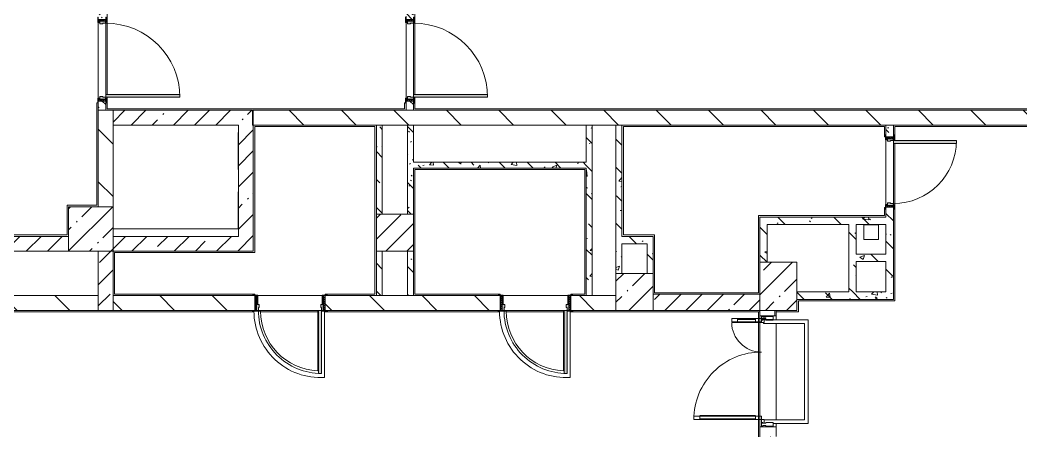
# Model space of a CAD drawing. Header units: millimetres. Extents: x -7229 to 196340, y -8553 to 29000.
# Drawn here: x 65505 to 79000, y 9275 to 14818 of the extents above; entities that cross this region are included whole.
import ezdxf

# ---------------------------------------------------------------- set-up
doc = ezdxf.new("R2010")
doc.units = ezdxf.units.MM
doc.linetypes.add('200_ШТРИХ__ш1_п0_6_', pattern=[800, 500, -300])
for name, color, linetype, lineweight, true_color in [('A-DETL-GENF-2', 7, 'Continuous', 5, 0xaaaaaa), ('A-DOOR-3', 7, 'Continuous', 5, 0xe2e2e2), ('A-DOOR-4', 7, 'Continuous', 5, 0xaaaaaa), ('A-DOOR-FRAM-2', 7, 'Continuous', 5, 0xe2e2e2), ('A-DOOR-FRAM-3', 7, 'Continuous', 5, 0xaaaaaa), ('A-FLOR-2', 7, 'Continuous', 5, 0xaaaaaa), ('I-WALL-3', 7, 'Continuous', 5, 0x787878)]:
    doc.layers.add(name, color=color, linetype=linetype, lineweight=lineweight, true_color=true_color)
for name, color, linetype, lineweight in [('A-DETL-MBND-1', 7, '200_ШТРИХ__ш1_п0_6_', 9), ('A-GLAZ-CWMG', 7, 'Continuous', 5), ('A-WALL-1', 7, 'Continuous', 9), ('I-WALL', 7, 'Continuous', 5), ('S-COLS', 7, 'Continuous', 5)]:
    doc.layers.add(name, color=color, linetype=linetype, lineweight=lineweight)
pattern_1 = [(45, (0, 0), (-285.1231, 285.1231), []), (45, (285.12, 0), (-285.1231, 285.1231), [504.031, -100.806, 16.764, -84.042])]
pattern_2 = [(135, (0, 0), (-377.1708, -377.1708), [533.4, -88.9, 17.78, -88.9]), (135, (0, 376.94), (-377.1708, -377.1708), []), (50, (0, 0), (637.6445, -55.7866), [66.675, -733.425]), (355, (0, 0), (-123.3494, 668.699), [53.34, -586.74]), (100.451, (53.14, -4.65), (514.299, 612.908), [56.665, -623.315]), (46.184, (0, 177.8), (948.7764, -147.15), [100.012, -1100.137]), (96.636, (79.1, 165.5), (830.909, 865.997), [84.998, -934.973]), (351.184, (0, 177.8), (830.918, 865.988), [80.01, -880.11]), (21, (88.9, 133.35), (530.6506, -357.9283), [66.675, -733.425]), (326, (88.9, 133.35), (216.308, 644.6585), [53.34, -586.74]), (71.451, (133.1, 103.5), (746.9596, 286.7243), [56.665, -623.315]), (37.5, (0, 0), (10.8105, 295.9426), [16.764, -562.864, 16.764, -578.866, -588.962]), (37.5, (0, 0), (10.8105, 295.9426), [-1175.258, 16.764, -572.198]), (7.5, (0, 0), (233.8692, 350.6318), [16.764, -322.834, 16.764, -549.529, -224.472]), (7.5, (0, 0), (233.8692, 350.6318), [-905.891, 16.764, -207.708]), (327.5, (-198.25, 0), (474.5678, -20.0513), [16.764, -205.486, 16.764, -676.656, -920.115]), (327.5, (-198.25, 0), (474.5678, -20.0513), [-915.67, 16.764, -903.351]), (317.5, (-287.15, 0), (518.4522, 88.9934), [16.764, -272.161, 16.764, -443.738, -653.415]), (317.5, (-287.15, 0), (518.4522, 88.9934), [-749.427, 16.764, -636.651])]
pattern_3 = [(135, (1751.41, 114.685), (-14.14214, -14.14214), []), (225, (1751.41, 114.685), (14.14214, -14.14214), [])]
pattern_4 = [(45, (-371.384, 114.685), (-14.1421, 14.1421), []), (135, (-371.384, 114.685), (-14.1421, -14.1421), [])]
pattern_5 = [(135, (0, 0), (-353.5534, -353.5534), [])]

# ---------------------------------------------------------------- blocks, each defined once
blk = doc.blocks.new('BSC_Колонна _Прямоугольная - 600х600-23205240-1_2_3_птичка зашивка')
at = {"layer": 'S-COLS'}
h = blk.add_hatch(dxfattribs=at)
h.set_pattern_fill('FP_19', color=256, style=0, pattern_type=2)
h.set_pattern_definition([(45, (-66460, -12000), (-285.1231, 285.1231), []), (45, (-66174.88, -12000), (-285.1231, 285.1231), [504.031, -100.806, 16.764, -84.042])])
h.paths.add_polyline_path([(300, -300), (300, 300), (-300, 300), (-300, -300), (100, -300)])
for p, q in [((300, 300), (-300, 300)), ((-300, 300), (-300, -300)), ((300, -300), (300, 300)), ((-300, -300), (300, -300))]:
    blk.add_line(p, q, dxfattribs=at)
blk = doc.blocks.new('BSC_Колонна _Прямоугольная - 650х500-23287315-1_2_3_птичка зашивка')
at = {"layer": 'S-COLS'}
h = blk.add_hatch(dxfattribs=at)
h.set_pattern_fill('FP_65', color=256, style=0, pattern_type=2)
h.set_pattern_definition([(135, (11225, -75730), (-285.1231, -285.1231), []), (135, (11225, -75444.88), (-285.1231, -285.1231), [504.031, -100.806, 16.764, -84.042])])
h.paths.add_polyline_path([(325, 245), (325, 250), (-325, 250), (-325, -250), (325, -250), (325, 0)])
for p, q in [((325, 250), (-325, 250)), ((-325, 250), (-325, -250)), ((325, -250), (325, 250)), ((-325, -250), (325, -250))]:
    blk.add_line(p, q, dxfattribs=at)
blk = doc.blocks.new('BSC_Колонна _Прямоугольная - 500х500-V52-1_2_3_птичка зашивка')
at = {"layer": 'S-COLS'}
h = blk.add_hatch(dxfattribs=at)
h.set_pattern_fill('FP_66', color=256, style=0, pattern_type=2)
h.set_pattern_definition([(45, (-73790, -11150), (-285.1231, 285.1231), []), (45, (-73504.88, -11150), (-285.1231, 285.1231), [504.031, -100.806, 16.764, -84.042])])
h.paths.add_polyline_path([(250, -250), (250, 250), (-250, 250), (-250, -250), (-85, -250)])
for p, q in [((250, 250), (-250, 250)), ((-250, 250), (-250, -250)), ((250, -250), (250, 250)), ((-250, -250), (250, -250))]:
    blk.add_line(p, q, dxfattribs=at)
blk = doc.blocks.new('110_Дверь_СКБ_1Ст_Внутренняя1 - Д-11 1100x2100h_кладовые _все__ коридор _между помещениями блока столовой__ моечные _все_-32089444-1_2_3_птичка зашивка')
at = {"layer": 'A-DOOR-3'}
h = blk.add_hatch(color=256, dxfattribs=at)
h.paths.add_polyline_path([(512.5, -30), (537.5, -30), (537.5, 50), (512.5, 50), (512.5, 10), (502.5, 10), (502.5, -30)])
h.paths.add_polyline_path([(-477.5, -30), (-477.5, 10), (-487.5, 10), (-487.5, 50), (-512.5, 50), (-512.5, -30), (-487.5, -30)])
at = {"layer": 'A-DOOR-4'}
h = blk.add_hatch(dxfattribs=at)
h.set_pattern_fill('FP_35', color=256, style=0, pattern_type=2)
h.set_pattern_definition(pattern_3)
h.paths.add_polyline_path([(562.5, -50), (562.5, 50), (537.5, 50), (537.5, -50)])
at = {"layer": 'A-DOOR-FRAM-2'}
for points in [[(512.5, 50), (512.5, 1050), (472.5, 1050), (472.5, 50)], [(-512.5, 50), (-497.5, 50), (-497.5, 58), (-567.5, 58), (-567.5, 50), (-537.5, 50)], [(592.5, 50), (592.5, 58), (522.5, 58), (522.5, 50), (562.5, 50)], [(-567.5, -58), (-497.5, -58), (-497.5, -50), (-567.5, -50)], [(-497.5, -50), (-497.5, -30), (-512.5, -30), (-512.5, -50)], [(522.5, -50), (537.5, -50), (537.5, -30), (522.5, -30)], [(592.5, -58), (592.5, -50), (522.5, -50), (522.5, -58), (562.5, -58)]]:
    blk.add_hatch(color=256, dxfattribs=at).paths.add_polyline_path(points)
at = {"layer": 'A-DOOR-FRAM-3'}
h = blk.add_hatch(dxfattribs=at)
h.set_pattern_fill('FP_36', color=256, style=0, pattern_type=2)
h.set_pattern_definition(pattern_4)
h.paths.add_polyline_path([(-537.5, -50), (-512.5, -50), (-512.5, 50), (-537.5, 50)])
at = {"layer": 'A-DOOR-4'}
for p, q in [((512.5, 1050), (472.5, 1050)), ((472.5, 1050), (472.5, 50)), ((512.5, 50), (512.5, 1050)), ((472.5, 50), (512.5, 50))]:
    blk.add_line(p, q, dxfattribs=at)
blk.add_arc((512.5, 50), 1000, 90, 180, dxfattribs=at)
at = {"layer": 'A-DOOR-FRAM-3'}
for p, q in [((-497.5, 58), (-567.5, 58)), ((-567.5, 58), (-567.5, 50)), ((-567.5, 50), (-497.5, 50)), ((-512.5, 50), (-537.5, 50)), ((-537.5, 50), (-537.5, -50)), ((-487.5, 50), (-512.5, 50)), ((-512.5, 50), (-512.5, -30)), ((-512.5, -50), (-512.5, 50)), ((-497.5, 50), (-512.5, 50)), ((-512.5, 50), (-512.5, 49)), ((-512.5, 49), (-497.5, 49)), ((-497.5, 50), (-497.5, 58)), ((-497.5, 49), (-497.5, 50)), ((-487.5, 10), (-487.5, 50)), ((-477.5, 10), (-487.5, 10)), ((-477.5, -30), (-477.5, 10)), ((512.5, 10), (502.5, 10)), ((502.5, 10), (502.5, -30)), ((512.5, 50), (512.5, 10)), ((537.5, 50), (512.5, 50)), ((592.5, 58), (522.5, 58)), ((522.5, 58), (522.5, 50)), ((537.5, 50), (522.5, 50)), ((522.5, 50), (522.5, 49)), ((522.5, 50), (592.5, 50)), ((522.5, 49), (537.5, 49)), ((537.5, -30), (537.5, 50)), ((562.5, 50), (537.5, 50)), ((537.5, 50), (537.5, -50)), ((537.5, 49), (537.5, 50)), ((562.5, -50), (562.5, 50)), ((592.5, 50), (592.5, 58)), ((-497.5, -50), (-567.5, -50)), ((-567.5, -50), (-567.5, -58)), ((-567.5, -58), (-497.5, -58)), ((-537.5, -50), (-512.5, -50)), ((-512.5, -30), (-477.5, -30)), ((-497.5, -30), (-512.5, -30)), ((-512.5, -30), (-512.5, -50)), ((-512.5, -50), (-497.5, -50)), ((-497.5, -50), (-497.5, -30)), ((-497.5, -58), (-497.5, -50)), ((502.5, -30), (537.5, -30)), ((537.5, -30), (522.5, -30)), ((522.5, -30), (522.5, -50)), ((522.5, -50), (537.5, -50)), ((592.5, -50), (522.5, -50)), ((522.5, -50), (522.5, -58)), ((522.5, -58), (592.5, -58)), ((537.5, -50), (537.5, -30)), ((537.5, -50), (562.5, -50)), ((592.5, -58), (592.5, -50))]:
    blk.add_line(p, q, dxfattribs=at)
blk = doc.blocks.new('110_Дверь_СКБ_1Ст_Внутренняя1 - Д-7_п__950x2100h_Туалет EW30-32892359-1_2_3_птичка зашивка')
at = {"layer": 'A-DOOR-3'}
h = blk.add_hatch(color=256, dxfattribs=at)
h.paths.add_polyline_path([(462, 19), (462, 50), (437, 50), (437, 10), (427, 10), (427, -30), (462, -30), (462, -19)])
h.paths.add_polyline_path([(-403, -6), (-403, 10), (-413, 10), (-413, 50), (-438, 50), (-438, -30), (-403, -30)])
at = {"layer": 'A-DOOR-4'}
h = blk.add_hatch(dxfattribs=at)
h.set_pattern_fill('FP_33', color=256, style=0, pattern_type=2)
h.set_pattern_definition([(135, (1826.41, 114.685), (-14.14214, -14.14214), []), (225, (1826.41, 114.685), (14.14214, -14.14214), [])])
h.paths.add_polyline_path([(487, -50), (487, 50), (462, 50), (462, -50)])
at = {"layer": 'A-DOOR-FRAM-2'}
for points in [[(-373, 900), (-413, 900), (-413, 50), (-373, 50), (-373, 563)], [(-423, 50), (-423, 58), (-493, 58), (-493, 50), (-438, 50)], [(517, 58), (447, 56), (447, 50), (517, 50)], [(-423, -50), (-493, -50), (-493, -58), (-423, -58)], [(-423, -30), (-438, -30), (-438, -50), (-423, -50)], [(462, -30), (447, -30), (447, -50), (462, -50)], [(517, -50), (447, -50), (447, -58), (517, -58)]]:
    blk.add_hatch(color=256, dxfattribs=at).paths.add_polyline_path(points)
at = {"layer": 'A-DOOR-FRAM-3'}
h = blk.add_hatch(dxfattribs=at)
h.set_pattern_fill('FP_34', color=256, style=0, pattern_type=2)
h.set_pattern_definition([(45, (-296.384, 114.685), (-14.1421, 14.1421), []), (135, (-296.384, 114.685), (-14.1421, -14.1421), [])])
h.paths.add_polyline_path([(-438, -50), (-438, 50), (-463, 50), (-457, -50)])
at = {"layer": 'A-DOOR-4'}
for p, q in [((-413, 900), (-413, 50)), ((-373, 900), (-413, 900)), ((-373, 50), (-373, 900)), ((-413, 50), (-373, 50))]:
    blk.add_line(p, q, dxfattribs=at)
blk.add_arc((-413, 50), 850, 360, 90, dxfattribs=at)
at = {"layer": 'A-DOOR-FRAM-3'}
for p, q in [((-423, 58), (-493, 58)), ((-493, 58), (-493, 50)), ((-493, 50), (-423, 50)), ((-438, 50), (-463, 50)), ((-463, 50), (-463, -50)), ((-413, 50), (-438, 50)), ((-438, 50), (-438, -30)), ((-438, -50), (-438, 50)), ((-423, 50), (-438, 50)), ((-438, 50), (-438, 49)), ((-438, 49), (-423, 49)), ((-423, 50), (-423, 58)), ((-423, 49), (-423, 50)), ((-413, 10), (-413, 50)), ((-403, 10), (-413, 10)), ((-403, -30), (-403, 10)), ((437, 10), (427, 10)), ((427, 10), (427, -30)), ((437, 50), (437, 10)), ((462, 50), (437, 50)), ((517, 58), (447, 58)), ((447, 58), (447, 50)), ((462, 50), (447, 50)), ((447, 50), (447, 49)), ((447, 50), (517, 50)), ((447, 49), (462, 49)), ((462, -30), (462, 50)), ((487, 50), (462, 50)), ((462, 50), (462, -50)), ((462, 49), (462, 50)), ((487, -50), (487, 50)), ((517, 50), (517, 58)), ((-423, -50), (-493, -50)), ((-493, -50), (-493, -58)), ((-493, -58), (-423, -58)), ((-463, -50), (-438, -50)), ((-438, -30), (-403, -30)), ((-423, -30), (-438, -30)), ((-438, -30), (-438, -50)), ((-438, -50), (-423, -50)), ((-423, -50), (-423, -30)), ((-423, -58), (-423, -50)), ((427, -30), (462, -30)), ((462, -30), (447, -30)), ((447, -30), (447, -50)), ((447, -50), (462, -50)), ((517, -50), (447, -50)), ((447, -50), (447, -58)), ((447, -58), (517, -58)), ((462, -50), (462, -30)), ((462, -50), (487, -50)), ((517, -58), (517, -50))]:
    blk.add_line(p, q, dxfattribs=at)
blk = doc.blocks.new('Прямоугольный импост - Импост структурный с накладкой - 160мм Темный-32274804-1_2_3_птичка зашивка')
at = {"layer": 'A-GLAZ-CWMG'}
for p, q in [((-50, 40), (-50, 140)), ((-50, 140), (0, 140)), ((0, 140), (0, 40)), ((-40, 40), (-50, 40)), ((-50, -17), (-50, 0)), ((-50, 0), (-40, 0)), ((-40, 0), (-40, 40)), ((-10, 40), (-10, 0)), ((0, 40), (-10, 40)), ((-10, 0), (0, 0)), ((0, 0), (0, -17)), ((0, -17), (-50, -17))]:
    blk.add_line(p, q, dxfattribs=at)
blk = doc.blocks.new('Дверь_Витражная_остекление_ - ВВ-6 остекление-32274838-1_2_3_птичка зашивка')
at = {"layer": 'A-DETL-GENF-2'}
for p, q in [((-655, 930), (-610, 930)), ((-655, 930), (-655, 20)), ((-610, 930), (-655, 930)), ((-655, 930), (-655, 20)), ((-655, 850), (-610, 850)), ((-645, 850), (-645, 100)), ((-610, 930), (-610, 20)), ((-610, 20), (-610, 930)), ((-601, 850), (-601, 100)), ((705, 420), (660, 420)), ((660, 420), (660, 20)), ((705, 420), (660, 420)), ((660, 420), (660, 20)), ((705, 420), (705, 20)), ((705, 20), (705, 420)), ((651, 340), (651, 100)), ((705, 340), (660, 340)), ((695, 340), (695, 100)), ((-655, 100), (-610, 100)), ((-610, 20), (-655, 20)), ((-655, 20), (-610, 20)), ((705, 100), (660, 100))]:
    blk.add_line(p, q, dxfattribs=at)
at = {"layer": 'A-DOOR-4'}
for p, q in [((-655, 930), (-655, 20)), ((655, 420), (655, 20)), ((-655, 20), (-705, 20)), ((-705, 20), (-705, -20)), ((-655, -20), (-655, 20)), ((705, 20), (655, 20)), ((655, 20), (655, -20)), ((705, -20), (705, 20)), ((-705, -20), (-655, -20)), ((655, -20), (705, -20))]:
    blk.add_line(p, q, dxfattribs=at)
for centre, radius, start, end in [((-655, 20), 910, 360, 90), ((655, 20), 400, 90, 180)]:
    blk.add_arc(centre, radius, start, end, dxfattribs=at)
blk = doc.blocks.new('110_Дверь_СКБ_1Ст_Внутренняя1 - Д-17д _Д-9_ 950x2100h_ПУИ_ С_У персонала-24300662-1_2_3_птичка зашивка')
at = {"layer": 'A-DOOR-3'}
h = blk.add_hatch(color=256, dxfattribs=at)
h.paths.add_polyline_path([(462, 100), (437, 100), (437, 60), (427, 60), (427, 20), (462, 20)])
h.paths.add_polyline_path([(-423, 100), (-438, 100), (-438, 20), (-403, 20), (-403, 60), (-413, 60), (-413, 100)])
at = {"layer": 'A-DOOR-4'}
h = blk.add_hatch(dxfattribs=at)
h.set_pattern_fill('FP_41', color=256, style=0, pattern_type=2)
h.set_pattern_definition([(135, (1826.41, 164.685), (-14.14214, -14.14214), []), (225, (1826.41, 164.685), (14.14214, -14.14214), [])])
h.paths.add_polyline_path([(462, 100), (462, -100), (487, -100), (487, 100)])
at = {"layer": 'A-DOOR-FRAM-2'}
for points in [[(-413, 950), (-413, 100), (-373, 104), (-373, 950), (-401, 950)], [(-463, 108), (-493, 108), (-493, 100), (-423, 104), (-423, 108), (-454, 108)], [(-423, 20), (-438, 20), (-438, -100), (-423, -100)], [(491, 108), (447, 107), (447, 100), (517, 100), (517, 108), (497, 108)], [(462, 20), (447, 20), (447, -100), (462, -100)], [(-423, -100), (-493, -100), (-493, -108), (-423, -108)], [(462, -100), (447, -100), (447, -108), (517, -108), (517, -100), (487, -100)]]:
    blk.add_hatch(color=256, dxfattribs=at).paths.add_polyline_path(points)
at = {"layer": 'A-DOOR-FRAM-3'}
h = blk.add_hatch(dxfattribs=at)
h.set_pattern_fill('FP_42', color=256, style=0, pattern_type=2)
h.set_pattern_definition([(45, (-296.384, 164.685), (-14.1421, 14.1421), []), (135, (-296.384, 164.685), (-14.1421, -14.1421), [])])
h.paths.add_polyline_path([(-463, 100), (-463, -100), (-438, -100), (-438, 100)])
at = {"layer": 'A-DOOR-4'}
for p, q in [((-413, 950), (-413, 100)), ((-373, 950), (-413, 950)), ((-373, 100), (-373, 950)), ((-413, 100), (-373, 100))]:
    blk.add_line(p, q, dxfattribs=at)
blk.add_arc((-413, 100), 850, 360, 90, dxfattribs=at)
at = {"layer": 'A-DOOR-FRAM-3'}
for p, q in [((-423, 108), (-493, 108)), ((-493, 108), (-493, 100)), ((-493, 100), (-423, 100)), ((-438, 100), (-463, 100)), ((-463, 100), (-463, -100)), ((-413, 100), (-438, 100)), ((-438, 100), (-438, 20)), ((-438, -100), (-438, 100)), ((-423, 100), (-438, 100)), ((-438, 100), (-438, 99)), ((-438, 99), (-423, 99)), ((-438, 20), (-403, 20)), ((-423, 20), (-438, 20)), ((-438, 20), (-438, -100)), ((-423, 100), (-423, 108)), ((-423, 99), (-423, 100)), ((-423, -100), (-423, 20)), ((-413, 60), (-413, 100)), ((-403, 60), (-413, 60)), ((-403, 20), (-403, 60)), ((437, 60), (427, 60)), ((427, 60), (427, 20)), ((427, 20), (462, 20)), ((437, 100), (437, 60)), ((462, 100), (437, 100)), ((517, 108), (447, 108)), ((447, 108), (447, 100)), ((462, 100), (447, 100)), ((447, 100), (447, 99)), ((447, 100), (517, 100)), ((447, 99), (462, 99)), ((462, 20), (447, 20)), ((447, 20), (447, -100)), ((462, 20), (462, 100)), ((487, 100), (462, 100)), ((462, 100), (462, -100)), ((462, 99), (462, 100)), ((462, -100), (462, 20)), ((487, -100), (487, 100)), ((517, 100), (517, 108)), ((-423, -100), (-493, -100)), ((-493, -100), (-493, -108)), ((-493, -108), (-423, -108)), ((-463, -100), (-438, -100)), ((-438, -100), (-423, -100)), ((-423, -108), (-423, -100)), ((447, -100), (462, -100)), ((517, -100), (447, -100)), ((447, -100), (447, -108)), ((447, -108), (517, -108)), ((462, -100), (487, -100)), ((517, -108), (517, -100))]:
    blk.add_line(p, q, dxfattribs=at)
blk = doc.blocks.new('Прямоугольный импост - Импост структурный с накладкой - 160мм Темный-32274805-1_2_3_птичка зашивка')
at = {"layer": 'A-GLAZ-CWMG'}
for p, q in [((-25, 40), (-25, 140)), ((-25, 140), (25, 140)), ((25, 140), (25, 40)), ((-15, 40), (-25, 40)), ((-25, -17), (-25, 0)), ((-25, 0), (-15, 0)), ((-15, 0), (-15, 40)), ((15, 40), (15, 0)), ((25, 40), (15, 40)), ((15, 0), (25, 0)), ((25, 0), (25, -17)), ((25, -17), (-25, -17))]:
    blk.add_line(p, q, dxfattribs=at)
blk = doc.blocks.new('110_Дверь_СКБ_1Ст_Внутренняя1 - Д-12 EIW 1100x2100h_кладовые _все__ коридор _между помещениями блока столовой__ моечные _все_-32933558-1_2_3_птичка зашивка')
at = {"layer": 'A-DOOR-3'}
h = blk.add_hatch(color=256, dxfattribs=at)
h.paths.add_polyline_path([(537.5, -30), (537.5, 50), (512.5, 50), (512.5, 10), (502.5, 10), (502.5, -30), (512.5, -30)])
h.paths.add_polyline_path([(-477.5, 10), (-487.5, 10), (-487.5, 50), (-512.5, 50), (-512.5, -30), (-477.5, -30), (-477.5, -6)])
at = {"layer": 'A-DOOR-4'}
h = blk.add_hatch(dxfattribs=at)
h.set_pattern_fill('FP_35', color=256, style=0, pattern_type=2)
h.set_pattern_definition(pattern_3)
h.paths.add_polyline_path([(562.5, -50), (562.5, 50), (537.5, 50), (542.5, -50)])
at = {"layer": 'A-DOOR-FRAM-2'}
for points in [[(512.5, 863.5), (512.5, 1050), (472.5, 1050), (472.5, 50), (512.5, 50), (512.5, 704.8)], [(-497.5, 58), (-567.5, 58), (-562.5, 50), (-497.5, 50)], [(592.5, 58), (522.5, 58), (522.5, 50), (592.5, 50)], [(-497.5, -50), (-567.5, -50), (-562.5, -58), (-497.5, -58)], [(-497.5, -30), (-512.5, -30), (-512.5, -50), (-497.5, -50)], [(537.5, -30), (522.5, -30), (522.5, -50), (537.5, -50)], [(592.5, -50), (522.5, -50), (522.5, -58), (592.5, -58)]]:
    blk.add_hatch(color=256, dxfattribs=at).paths.add_polyline_path(points)
at = {"layer": 'A-DOOR-FRAM-3'}
h = blk.add_hatch(dxfattribs=at)
h.set_pattern_fill('FP_36', color=256, style=0, pattern_type=2)
h.set_pattern_definition(pattern_4)
h.paths.add_polyline_path([(-512.5, -50), (-512.5, 50), (-537.5, 50), (-537.5, -50)])
at = {"layer": 'A-DOOR-4'}
for p, q in [((512.5, 1050), (472.5, 1050)), ((472.5, 1050), (472.5, 50)), ((512.5, 50), (512.5, 1050)), ((472.5, 50), (512.5, 50))]:
    blk.add_line(p, q, dxfattribs=at)
blk.add_arc((512.5, 50), 1000, 90, 180, dxfattribs=at)
at = {"layer": 'A-DOOR-FRAM-3'}
for p, q in [((-497.5, 58), (-567.5, 58)), ((-567.5, 58), (-567.5, 50)), ((-567.5, 50), (-497.5, 50)), ((-512.5, 50), (-537.5, 50)), ((-537.5, 50), (-537.5, -50)), ((-487.5, 50), (-512.5, 50)), ((-512.5, 50), (-512.5, -30)), ((-512.5, -50), (-512.5, 50)), ((-497.5, 50), (-512.5, 50)), ((-512.5, 50), (-512.5, 49)), ((-512.5, 49), (-497.5, 49)), ((-497.5, 50), (-497.5, 58)), ((-497.5, 49), (-497.5, 50)), ((-487.5, 10), (-487.5, 50)), ((-477.5, 10), (-487.5, 10)), ((-477.5, -30), (-477.5, 10)), ((512.5, 10), (502.5, 10)), ((502.5, 10), (502.5, -30)), ((512.5, 50), (512.5, 10)), ((537.5, 50), (512.5, 50)), ((592.5, 58), (522.5, 58)), ((522.5, 58), (522.5, 50)), ((537.5, 50), (522.5, 50)), ((522.5, 50), (522.5, 49)), ((522.5, 50), (592.5, 50)), ((522.5, 49), (537.5, 49)), ((537.5, -30), (537.5, 50)), ((562.5, 50), (537.5, 50)), ((537.5, 50), (537.5, -50)), ((537.5, 49), (537.5, 50)), ((562.5, -50), (562.5, 50)), ((592.5, 50), (592.5, 58)), ((-497.5, -50), (-567.5, -50)), ((-567.5, -50), (-567.5, -58)), ((-567.5, -58), (-497.5, -58)), ((-537.5, -50), (-512.5, -50)), ((-512.5, -30), (-477.5, -30)), ((-497.5, -30), (-512.5, -30)), ((-512.5, -30), (-512.5, -50)), ((-512.5, -50), (-497.5, -50)), ((-497.5, -50), (-497.5, -30)), ((-497.5, -58), (-497.5, -50)), ((502.5, -30), (537.5, -30)), ((537.5, -30), (522.5, -30)), ((522.5, -30), (522.5, -50)), ((522.5, -50), (537.5, -50)), ((592.5, -50), (522.5, -50)), ((522.5, -50), (522.5, -58)), ((522.5, -58), (592.5, -58)), ((537.5, -50), (537.5, -30)), ((537.5, -50), (562.5, -50)), ((592.5, -58), (592.5, -50))]:
    blk.add_line(p, q, dxfattribs=at)
blk = doc.blocks.new('Прямоугольный импост - Импост структурный с накладкой - 160мм Темный-32274806-1_2_3_птичка зашивка')
at = {"layer": 'A-GLAZ-CWMG'}
for p, q in [((0, 140), (-50, 140)), ((-50, 140), (-50, 40)), ((0, 40), (0, 140)), ((-50, 40), (-40, 40)), ((-40, 0), (-50, 0)), ((-50, 0), (-50, -17)), ((-40, 40), (-40, 0)), ((-10, 0), (-10, 40)), ((-10, 40), (0, 40)), ((0, 0), (-10, 0)), ((0, -17), (0, 0)), ((-50, -17), (0, -17))]:
    blk.add_line(p, q, dxfattribs=at)

msp = doc.modelspace()

# ---------------------------------------------------------------- hatches: boundary and pattern name
at = {"layer": 'I-WALL'}
h = msp.add_hatch(dxfattribs=at)
h.set_pattern_fill('FP_31', color=256, style=0, pattern_type=2)
h.set_pattern_definition(pattern_5)
h.paths.add_polyline_path([(66726.4, 12300), (66760, 12300), (66760, 13600), (66560, 13600), (66560, 12300)])
h = msp.add_hatch(dxfattribs=at)
h.set_pattern_fill('FP_1', color=256, style=0, pattern_type=2)
h.set_pattern_definition(pattern_1)
h.paths.add_polyline_path([(68450, 13400), (68640, 13400), (68640, 13600), (66760, 13600), (66760, 13400), (68210, 13400)])
h = msp.add_hatch(dxfattribs=at)
h.set_pattern_fill('FP_31', color=256, style=0, pattern_type=2)
h.set_pattern_definition(pattern_5)
h.paths.add_polyline_path([(73640, 13400), (84700, 13400), (84700, 13600), (68650, 13600), (68650, 13400), (73620, 13400)])
h = msp.add_hatch(dxfattribs=at)
h.set_pattern_fill('FP_1', color=256, style=0, pattern_type=2)
h.set_pattern_definition(pattern_1)
h.paths.add_polyline_path([(68624.8, 11700), (68650, 11700), (68650, 13400), (68450, 13400), (68450, 11700)])
h = msp.add_hatch(dxfattribs=at)
h.set_pattern_fill('FP_1', color=256, style=0, pattern_type=2)
h.set_pattern_definition(pattern_1)
h.paths.add_polyline_path([(63666.1, 11700), (66160, 11700), (66160, 11900), (60760, 11900), (60760, 11700), (63260, 11700)])
h = msp.add_hatch(dxfattribs=at)
h.set_pattern_fill('FP_1', color=256, style=0, pattern_type=2)
h.set_pattern_definition(pattern_1)
h.paths.add_polyline_path([(66780, 11700), (68450, 11700), (68450, 11900), (66760, 11900), (66760, 11700)])
h = msp.add_hatch(dxfattribs=at)
h.set_pattern_fill('FP_1', color=256, style=0, pattern_type=2)
h.set_pattern_definition(pattern_1)
h.paths.add_polyline_path([(66560, 10900), (66760, 10900), (66760, 11700), (66560, 11700), (66560, 11100)])
h = msp.add_hatch(dxfattribs=at)
h.set_pattern_fill('FP_31', color=256, style=0, pattern_type=2)
h.set_pattern_definition(pattern_5)
h.paths.add_polyline_path([(72929.8, 10900), (73540, 10900), (73540, 11100), (72929.8, 11100)])
h.paths.add_polyline_path([(67635, 10900), (68668.8, 10900), (68668.8, 11100), (66760, 11100), (66760, 10900), (66883.1, 10900)])
h.paths.add_polyline_path([(64249.1, 10900), (66560, 10900), (66560, 11100), (62160, 11100), (62160, 10900), (62445.1, 10900)])
h.paths.add_polyline_path([(71979.8, 10900), (71979.8, 11100), (69618.8, 11100), (69618.8, 10900), (71949.8, 10900)])
h = msp.add_hatch(dxfattribs=at)
h.set_pattern_fill('FP_1', color=256, style=0, pattern_type=2)
h.set_pattern_definition(pattern_1)
h.paths.add_polyline_path([(75480, 10900), (75480, 11120), (74040, 11120), (74040, 10900), (75460, 10900)])
h = msp.add_hatch(dxfattribs=at)
h.set_pattern_fill('FP_1', color=256, style=0, pattern_type=2)
h.set_pattern_definition(pattern_1)
h.paths.add_polyline_path([(75480, 7900), (75700, 7900), (75700, 9330), (75480, 9330), (75480, 8967.7)])
h.paths.add_polyline_path([(75700, 10830), (75700, 10900), (75680, 10900), (75680, 10830)])
at = {"layer": 'I-WALL-3'}
h = msp.add_hatch(dxfattribs=at)
h.set_pattern_fill('FP_30', color=256, style=0, pattern_type=2)
h.set_pattern_definition(pattern_2)
h.paths.add_polyline_path([(66660, 13600), (66660, 13725), (66560, 13725), (66560, 13600)])
h.paths.add_polyline_path([(66560, 14825), (66660, 14825), (66660, 15550), (66560, 15550), (66560, 14850)])
h = msp.add_hatch(dxfattribs=at)
h.set_pattern_fill('FP_30', color=256, style=0, pattern_type=2)
h.set_pattern_definition(pattern_2)
h.paths.add_polyline_path([(70755.7, 13600), (70810, 13600), (70810, 13725), (70710, 13725), (70710, 13600), (70730, 13600)])
h.paths.add_polyline_path([(70710, 14825), (70810, 14825), (70810, 15150), (70710, 15150), (70710, 14850)])
h = msp.add_hatch(dxfattribs=at)
h.set_pattern_fill('FP_30', color=256, style=0, pattern_type=2)
h.set_pattern_definition(pattern_2)
h.paths.add_polyline_path([(70309.8, 11120), (70310, 12200), (70389.8, 12200), (70389.8, 13400), (70309.8, 13400), (70309.8, 11700)])
h.paths.add_polyline_path([(70309.8, 11100), (70389.8, 11100), (70389.8, 11700), (70310, 11700), (70309.8, 11120)])
h = msp.add_hatch(dxfattribs=at)
h.set_pattern_fill('FP_30', color=256, style=0, pattern_type=2)
h.set_pattern_definition(pattern_2)
h.paths.add_polyline_path([(70730, 11100), (70810, 11100), (70810, 11700), (70730, 11700), (70730, 11120)])
h.paths.add_polyline_path([(70730, 12200), (70810, 12200), (70810, 13400), (70730, 13400), (70730, 12571.3)])
h = msp.add_hatch(dxfattribs=at)
h.set_pattern_fill('FP_30', color=256, style=0, pattern_type=2)
h.set_pattern_definition(pattern_2)
h.paths.add_polyline_path([(73220, 11100), (73220, 13400), (73140, 13400), (73140, 11100)])
h = msp.add_hatch(dxfattribs=at)
h.set_pattern_fill('FP_30', color=256, style=0, pattern_type=2)
h.set_pattern_definition(pattern_2)
h.paths.add_polyline_path([(73570, 11400), (73620, 11400), (73620, 13400), (73540, 13400), (73540, 11400)])
h = msp.add_hatch(dxfattribs=at)
h.set_pattern_fill('FP_30', color=256, style=0, pattern_type=2)
h.set_pattern_definition(pattern_2)
h.paths.add_polyline_path([(77279.8, 11050), (77279.8, 12291.1), (77179.8, 12291.1), (77179.8, 11050)])
h.paths.add_polyline_path([(77181.2, 13241.1), (77279.8, 13241.1), (77279.8, 13400), (77179.8, 13400), (77179.8, 13241.1)])
h = msp.add_hatch(dxfattribs=at)
h.set_pattern_fill('FP_30', color=256, style=0, pattern_type=2)
h.set_pattern_definition(pattern_2)
h.paths.add_polyline_path([(73140, 12820), (73140, 12900), (70810, 12900), (70810, 12820), (73122.3, 12820)])
h = msp.add_hatch(dxfattribs=at)
h.set_pattern_fill('FP_30', color=256, style=0, pattern_type=2)
h.set_pattern_definition(pattern_2)
h.paths.add_polyline_path([(76779.8, 12060), (77179.8, 12060), (77179.8, 12160), (75480, 12160), (75480, 12060), (76679.8, 12060)])
h = msp.add_hatch(dxfattribs=at)
h.set_pattern_fill('FP_30', color=256, style=0, pattern_type=2)
h.set_pattern_definition(pattern_2)
h.paths.add_polyline_path([(75580, 11550), (75580, 12060), (75480, 12057), (75480, 11550)])
h = msp.add_hatch(dxfattribs=at)
h.set_pattern_fill('FP_30', color=256, style=0, pattern_type=2)
h.set_pattern_definition(pattern_2)
h.paths.add_polyline_path([(76679.8, 11150), (76779.8, 11150), (76779.8, 12060), (76679.8, 12055.6), (76679.8, 11397.7)])
h = msp.add_hatch(dxfattribs=at)
h.set_pattern_fill('FP_30', color=256, style=0, pattern_type=2)
h.set_pattern_definition(pattern_2)
h.paths.add_polyline_path([(73960, 11800), (73960, 11900), (73620, 11900), (73620, 11800), (73705, 11800)])
h = msp.add_hatch(dxfattribs=at)
h.set_pattern_fill('FP_30', color=256, style=0, pattern_type=2)
h.set_pattern_definition(pattern_2)
h.paths.add_polyline_path([(74040, 11400), (74040, 11900), (73960, 11900), (73960, 11400)])
h = msp.add_hatch(dxfattribs=at)
h.set_pattern_fill('FP_30', color=256, style=0, pattern_type=2)
h.set_pattern_definition(pattern_2)
h.paths.add_polyline_path([(77080.5, 11560), (77179.8, 11560), (77179.8, 11660), (76779.8, 11660), (76779.8, 11560), (77006.3, 11560)])
h = msp.add_hatch(dxfattribs=at)
h.set_pattern_fill('FP_30', color=256, style=0, pattern_type=2)
h.set_pattern_definition(pattern_2)
h.paths.add_polyline_path([(77179.8, 11050), (77179.8, 11150), (75980, 11150), (75980, 11050), (76930, 11050)])
at = {"layer": 'S-COLS'}
h = msp.add_hatch(dxfattribs=at)
h.set_pattern_fill('FP_1', color=256, style=0, pattern_type=2)
h.set_pattern_definition(pattern_1)
h.paths.add_polyline_path([(70389.8, 11700), (70810, 11700), (70810, 12200), (70310, 12200), (70310, 11700)])

# ---------------------------------------------------------------- linework, layer by layer
at = {"layer": 'A-DETL-MBND-1'}
msp.add_line((68445, 12000), (68445, 13400), dxfattribs=at)
at = {"layer": 'A-FLOR-2'}
for p, q in [((66680, 15530), (66680, 13815)), ((70830, 15130), (70830, 13815)), ((66680, 13775), (66680, 13620)), ((70830, 13775), (70830, 13620)), ((66540, 12320), (66540, 13700)), ((66540, 13700), (66552, 13700)), ((66668, 13700), (66680, 13700)), ((70690, 13620), (70690, 13700)), ((70690, 13700), (70702, 13700)), ((70818, 13700), (70830, 13700)), ((66680, 13620), (70690, 13620)), ((70830, 13620), (85140, 13620)), ((70289.8, 13380), (68670, 13380)), ((68670, 13380), (68670, 11680)), ((70289.8, 11120), (70289.8, 13380)), ((77159.8, 13380), (73640, 13380)), ((73640, 13380), (73640, 11920)), ((77159.8, 13241.1), (77159.8, 13380)), ((77299.8, 13380), (77299.8, 13191.1)), ((82557, 13380), (77299.8, 13380)), ((77171.8, 13241.1), (77159.8, 13241.1)), ((77299.8, 13241.1), (77287.8, 13241.1)), ((77299.8, 13151.1), (77299.8, 11030)), ((73120, 12800), (70830, 12800)), ((70830, 12800), (70830, 11120)), ((73120, 11120), (73120, 12800)), ((66140, 11920), (66140, 12320)), ((66140, 12320), (66540, 12320)), ((77159.8, 12180), (77159.8, 12291.1)), ((77159.8, 12291.1), (77171.8, 12291.1)), ((77287.8, 12291.1), (77299.8, 12291.1)), ((75460, 11140), (75460, 12180)), ((75460, 12180), (77159.8, 12180)), ((76880.5, 12057), (77080.5, 12057)), ((76880.5, 11857), (76880.5, 12057)), ((77080.5, 12057), (77080.5, 11857)), ((60780, 11920), (66140, 11920)), ((68450, 12000), (66760, 12000)), ((73640, 11920), (74060, 11920)), ((74060, 11920), (74060, 11140)), ((77080.5, 11857), (76880.5, 11857)), ((68670, 11680), (66780, 11680)), ((66780, 11680), (66780, 11120)), ((66780, 11120), (68668.8, 11120)), ((68668.8, 11120), (68668.8, 11108)), ((69618.8, 11120), (70289.8, 11120)), ((69618.8, 11108), (69618.8, 11120)), ((70830, 11120), (71979.8, 11120)), ((71979.8, 11120), (71979.8, 11108)), ((72929.8, 11108), (72929.8, 11120)), ((72929.8, 11120), (73120, 11120)), ((74060, 11140), (75460, 11140)), ((77299.8, 11030), (76000, 11030)), ((76000, 11030), (76000, 10880)), ((68660, 10880), (61940, 10880)), ((68749.3, 10890.5), (68659.3, 10890.5)), ((69520.3, 10880), (68750, 10880)), ((69528.8, 10895.6), (69520.3, 10895.6)), ((69520.3, 10895.6), (69520.3, 10086.3)), ((69578.8, 10895.6), (69568.8, 10895.6)), ((69610.3, 9997.3), (69610.3, 10892)), ((69610.3, 10880), (71971, 10880)), ((69618.8, 10880), (69618.8, 10892)), ((72060.3, 10890.5), (71970.3, 10890.5)), ((72831.3, 10880), (72061, 10880)), ((72839.8, 10895.6), (72831.3, 10895.6)), ((72831.3, 10895.6), (72831.3, 10086.3)), ((72889.8, 10895.6), (72879.8, 10895.6)), ((72921.3, 9997.3), (72921.3, 10892)), ((72921.3, 10880), (75460, 10880)), ((72929.8, 10880), (72929.8, 10892)), ((75460, 7920), (75460, 10880)), ((75480, 10880), (75460, 10880)), ((76000, 10880), (75700, 10880)), ((75530.1, 10740), (75530.1, 10726.2)), ((75530.1, 10726.2), (76080.1, 10726.2)), ((75560, 10776.2), (75540, 10776.2)), ((76130.1, 10776.2), (75660, 10776.2)), ((76080.1, 10726.2), (76080.1, 9426.2)), ((76130.1, 9376.2), (76130.1, 10776.2)), ((76080.1, 9426.2), (75540, 9426.2)), ((75660, 9376.2), (76130.1, 9376.2))]:
    msp.add_line(p, q, dxfattribs=at)
for centre, radius, end in [((69554.3, 10890.5), 895, 273.58586), ((69554.4, 10890.5), 805, 267.57693), ((72865.3, 10890.5), 895, 273.58586), ((72865.4, 10890.5), 805, 267.57693)]:
    msp.add_arc(centre, radius, 180, end, dxfattribs=at)
at = {"layer": 'A-WALL-1'}
for p, q in [((70710, 13600), (70810, 13600)), ((70389.8, 13400), (70309.8, 13400)), ((70810, 13400), (70730, 13400)), ((73220, 13400), (73140, 13400)), ((73620, 13400), (73540, 13400)), ((77279.8, 13400), (77179.8, 13400)), ((66560, 11100), (66560, 10900)), ((66760, 11100), (66760, 10900)), ((70309.8, 11100), (70389.8, 11100)), ((70730, 11100), (70810, 11100)), ((73140, 11100), (73220, 11100)), ((75680, 10900), (75680, 10830))]:
    msp.add_line(p, q, dxfattribs=at)
at = {"layer": 'I-WALL'}
for p, q in [((66560, 13765), (66560, 14785)), ((66660, 14775), (66660, 13815)), ((70710, 13765), (70710, 14785)), ((70810, 14775), (70810, 13815)), ((66560, 13695), (66560, 12300)), ((66660, 13600), (66660, 13695)), ((70710, 13695), (70710, 13600)), ((70810, 13600), (70810, 13695)), ((66560, 13600), (68640, 13600)), ((66760, 12300), (66760, 13600)), ((68640, 13400), (68640, 13600)), ((68650, 11700), (68650, 13600)), ((70710, 13600), (68650, 13600)), ((85110, 13600), (70810, 13600)), ((66760, 13400), (68450, 13400)), ((68450, 13400), (68450, 11900)), ((68640, 13400), (70309.8, 13400)), ((70309.8, 13400), (70309.8, 11100)), ((70389.8, 12200), (70389.8, 13400)), ((70389.8, 13400), (70730, 13400)), ((70730, 13400), (70730, 12200)), ((70810, 12900), (70810, 13400)), ((70810, 13400), (73140, 13400)), ((73140, 13400), (73140, 12900)), ((73220, 11100), (73220, 13400)), ((73220, 13400), (73540, 13400)), ((73540, 13400), (73540, 11400)), ((73620, 11900), (73620, 13400)), ((73620, 13400), (77179.8, 13400)), ((77179.8, 13400), (77179.8, 13271.1)), ((77279.8, 13271.1), (77279.8, 13400)), ((77279.8, 13400), (85110, 13400)), ((77179.8, 12331.1), (77179.8, 13201.1)), ((77279.8, 13151.1), (77279.8, 12341.1)), ((73140, 12900), (70810, 12900)), ((70810, 12200), (70810, 12820)), ((70810, 12820), (73140, 12820)), ((73140, 12820), (73140, 11100)), ((70310, 11700), (70310, 12200)), ((70310, 12200), (70389.8, 12200)), ((70730, 12200), (70810, 12200)), ((77179.8, 12160), (75480, 12160)), ((75480, 12160), (75480, 11550)), ((77179.8, 12261.1), (77179.8, 12160)), ((77279.8, 11050), (77279.8, 12261.1)), ((75580, 12060), (76679.8, 12060)), ((75580, 11550), (75580, 12060)), ((76679.8, 12060), (76679.8, 11150)), ((76779.8, 12060), (77179.8, 12060)), ((76779.8, 11660), (76779.8, 12060)), ((77179.8, 12060), (77179.8, 11660)), ((66160, 11900), (60760, 11900)), ((68450, 11900), (66760, 11900)), ((74040, 11900), (73620, 11900)), ((74040, 11400), (74040, 11900)), ((73620, 11400), (73620, 11800)), ((73620, 11800), (73960, 11800)), ((73960, 11800), (73960, 11400)), ((64460, 11700), (66160, 11700)), ((66560, 11700), (66560, 11100)), ((66760, 11700), (68650, 11700)), ((66760, 11100), (66760, 11700)), ((70389.8, 11700), (70310, 11700)), ((70389.8, 11100), (70389.8, 11700)), ((70730, 11700), (70730, 11100)), ((70810, 11700), (70730, 11700)), ((70810, 11100), (70810, 11700)), ((77179.8, 11660), (76779.8, 11660)), ((76779.8, 11150), (76779.8, 11560)), ((76779.8, 11560), (77179.8, 11560)), ((77179.8, 11560), (77179.8, 11150)), ((66560, 11100), (64460, 11100)), ((68638.8, 11100), (66760, 11100)), ((68708.8, 11100), (69578.8, 11100)), ((70309.8, 11100), (69648.8, 11100)), ((70730, 11100), (70389.8, 11100)), ((71949.8, 11100), (70810, 11100)), ((72019.8, 11100), (72889.8, 11100)), ((73140, 11100), (72959.8, 11100)), ((73540, 11100), (73220, 11100)), ((75480, 11120), (74040, 11120)), ((76679.8, 11150), (75980, 11150)), ((77179.8, 11150), (76779.8, 11150)), ((75980, 11050), (77279.8, 11050)), ((61960, 10900), (68638.8, 10900)), ((69528.8, 10900), (68718.8, 10900)), ((69648.8, 10900), (71949.8, 10900)), ((72839.8, 10900), (72029.8, 10900)), ((72959.8, 10900), (73540, 10900)), ((74040, 10900), (75480, 10900)), ((75480, 7900), (75480, 10900)), ((75480, 10830), (75700, 10830)), ((75700, 10776.2), (75700, 10900)), ((75700, 10726.2), (75700, 9426.2)), ((75700, 9330), (75480, 9330)), ((75700, 9200), (75700, 9376.2))]:
    msp.add_line(p, q, dxfattribs=at)
at = {"layer": 'S-COLS'}
for p, q in [((70389.8, 12200), (70310, 12200)), ((70310, 12200), (70310, 11700)), ((70730, 12200), (70389.8, 12200)), ((70810, 12200), (70730, 12200)), ((70810, 11700), (70810, 12200)), ((70310, 11700), (70389.8, 11700)), ((70389.8, 11700), (70730, 11700)), ((70730, 11700), (70810, 11700))]:
    msp.add_line(p, q, dxfattribs=at)

# ---------------------------------------------------------------- block references
at = {"layer": 'A-DOOR-4'}
for name, p, rotation in [('110_Дверь_СКБ_1Ст_Внутренняя1 - Д-11 1100x2100h_кладовые _все__ коридор _между помещениями блока столовой__ моечные _все_-32089444-1_2_3_птичка зашивка', (66610, 14287.5), 270), ('110_Дверь_СКБ_1Ст_Внутренняя1 - Д-12 EIW 1100x2100h_кладовые _все__ коридор _между помещениями блока столовой__ моечные _все_-32933558-1_2_3_птичка зашивка', (70760, 14287.5), 270), ('110_Дверь_СКБ_1Ст_Внутренняя1 - Д-7_п__950x2100h_Туалет EW30-32892359-1_2_3_птичка зашивка', (77229.8, 12778.6), 270), ('110_Дверь_СКБ_1Ст_Внутренняя1 - Д-17д _Д-9_ 950x2100h_ПУИ_ С_У персонала-24300662-1_2_3_птичка зашивка', (69156.3, 11000), 180), ('110_Дверь_СКБ_1Ст_Внутренняя1 - Д-17д _Д-9_ 950x2100h_ПУИ_ С_У персонала-24300662-1_2_3_птичка зашивка', (72467.3, 11000), 180), ('Дверь_Витражная_остекление_ - ВВ-6 остекление-32274838-1_2_3_птичка зашивка', (75520, 10085), 89.99999999999959)]:
    msp.add_blockref(name, p, dxfattribs=dict(at, rotation=rotation))
at = {"layer": 'A-GLAZ-CWMG', "extrusion": (0, 0, -1), "rotation": 90.00000000000041}
for name, p in [('Прямоугольный импост - Импост структурный с накладкой - 160мм Темный-32274805-1_2_3_птичка зашивка', (-75520, 10805)), ('Прямоугольный импост - Импост структурный с накладкой - 160мм Темный-32274804-1_2_3_птичка зашивка', (-75520, 10820))]:
    msp.add_blockref(name, p, dxfattribs=at)
at = {"layer": 'A-GLAZ-CWMG', "rotation": 269.9999999999996}
msp.add_blockref('Прямоугольный импост - Импост структурный с накладкой - 160мм Темный-32274806-1_2_3_птичка зашивка', (75520, 9340), dxfattribs=at)
at = {"layer": 'S-COLS'}
for name, p in [('BSC_Колонна _Прямоугольная - 600х600-23205240-1_2_3_птичка зашивка', (66460, 12000)), ('BSC_Колонна _Прямоугольная - 500х500-V52-1_2_3_птичка зашивка', (73790, 11150))]:
    msp.add_blockref(name, p, dxfattribs=at)
at = {"layer": 'S-COLS', "rotation": 270.0000000000007}
msp.add_blockref('BSC_Колонна _Прямоугольная - 650х500-23287315-1_2_3_птичка зашивка', (75730, 11225), dxfattribs=at)

doc.saveas('drawing.dxf')
